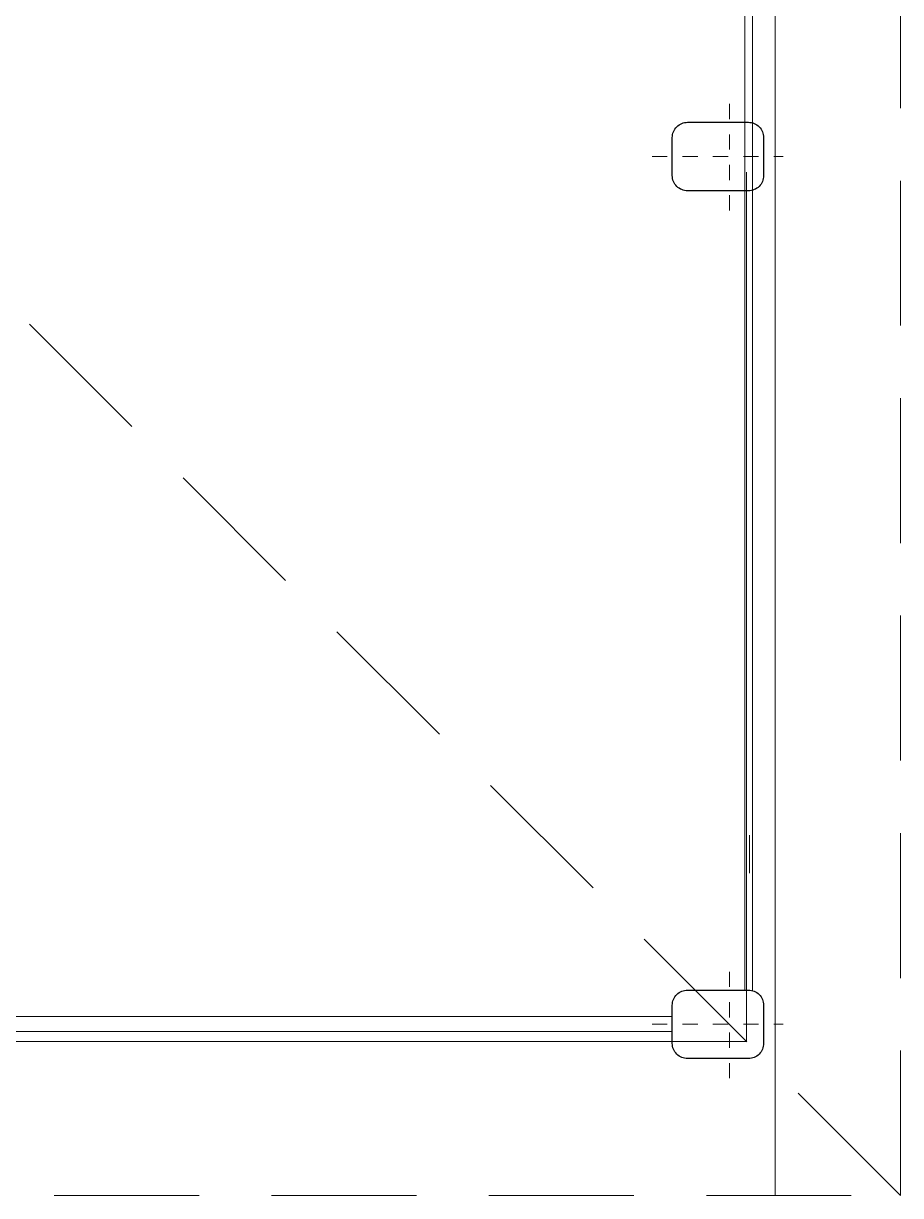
# Model space of a CAD drawing. Header units: metres. Extents: x -44 to 358, y -246 to 48.
# Drawn here: x 97.6 to 103.36, y -115.01 to -107.31 of the extents above; entities that cross this region are included whole.
import ezdxf

# ---------------------------------------------------------------- set-up
doc = ezdxf.new("R2010")
doc.units = ezdxf.units.M
doc.header["$LTSCALE"] = 0.3
for name, pattern in [('CONTINUA', [0]), ('DASHED', [0.75, 0.5, -0.25]), ('HIDDEN2', [4.7625, 3.175, -1.5875])]:
    doc.linetypes.add(name, pattern=pattern)
for name, color, linetype, lineweight in [('3.13 T.PRSENTACION', 252, 'CONTINUA', 0), ('A-WALL', 7, 'Continuous', 30), ('EJES', 43, 'DASHED', 0), ('muros bajitos', 252, 'Continuous', 5), ('piso', 251, 'Continuous', 18)]:
    doc.layers.add(name, color=color, linetype=linetype, lineweight=lineweight)
doc.layers.add('Techos 1', color=7, linetype='HIDDEN2', lineweight=9, true_color=0x42391a)

# ---------------------------------------------------------------- blocks, each defined once
blk = doc.blocks.new('PL MUEBLES 2N NASAS 09')
at = {"layer": '3.13 T.PRSENTACION', "color": 2, "transparency": 33554508}
blk.add_line((234.4192, 38.9732), (234.4192, 38.7232), dxfattribs=at)
at = {"layer": 'A-WALL', "color": 2}
for points in [[(234.4118, 43.2062), (234.0118, 43.2062, -0.414214), (233.9118, 43.3062), (233.9118, 43.5562, -0.414214), (234.0118, 43.6562), (234.4118, 43.6562, -0.414214), (234.5118, 43.5562), (234.5118, 43.3062, -0.414214)], [(234.4118, 37.5053), (234.0118, 37.5053, -0.414214), (233.9118, 37.6053), (233.9118, 37.8553, -0.414214), (234.0118, 37.9553), (234.4118, 37.9553, -0.414214), (234.5118, 37.8553), (234.5118, 37.6053, -0.414214)]]:
    blk.add_lwpolyline(points, format="xyb", close=True, dxfattribs=at)
at = {"layer": 'EJES', "color": 2, "ltscale": 0.03}
for p, q in [((234.2868, 43.0767), (234.2868, 43.8017)), ((233.7786, 43.4312), (234.6414, 43.4312)), ((234.2868, 37.3757), (234.2868, 38.1008)), ((233.7786, 37.7303), (234.6414, 37.7303))]:
    blk.add_line(p, q, dxfattribs=at)
at = {"layer": 'muros bajitos', "color": 2}
for p, q in [((234.3886, 51.3553), (234.3886, 37.9553)), ((234.4386, 51.3589), (234.4386, 37.9516)), ((233.9118, 37.7824), (229.5118, 37.7824)), ((233.9118, 37.6824), (229.5118, 37.6824))]:
    blk.add_line(p, q, dxfattribs=at)
at = {"layer": 'piso', "color": 2}
for p, q in [((234.5886, 57.5821), (234.5886, 36.6053)), ((234.3993, 43.3285), (234.3993, 37.6175)), ((229.5118, 37.6175), (234.3993, 37.6175))]:
    blk.add_line(p, q, dxfattribs=at)
at = {"layer": 'Techos 1', "color": 2}
for p, q in [((235.4118, 36.6053), (235.4118, 58.4053)), ((235.4118, 36.6053), (228.7868, 43.2303)), ((215.5618, 36.6053), (235.4118, 36.6053))]:
    blk.add_line(p, q, dxfattribs=at)

msp = doc.modelspace()

# ---------------------------------------------------------------- block references
msp.add_blockref('PL MUEBLES 2N NASAS 09', (-132.0484004, -151.6197483))

doc.saveas('drawing.dxf')
